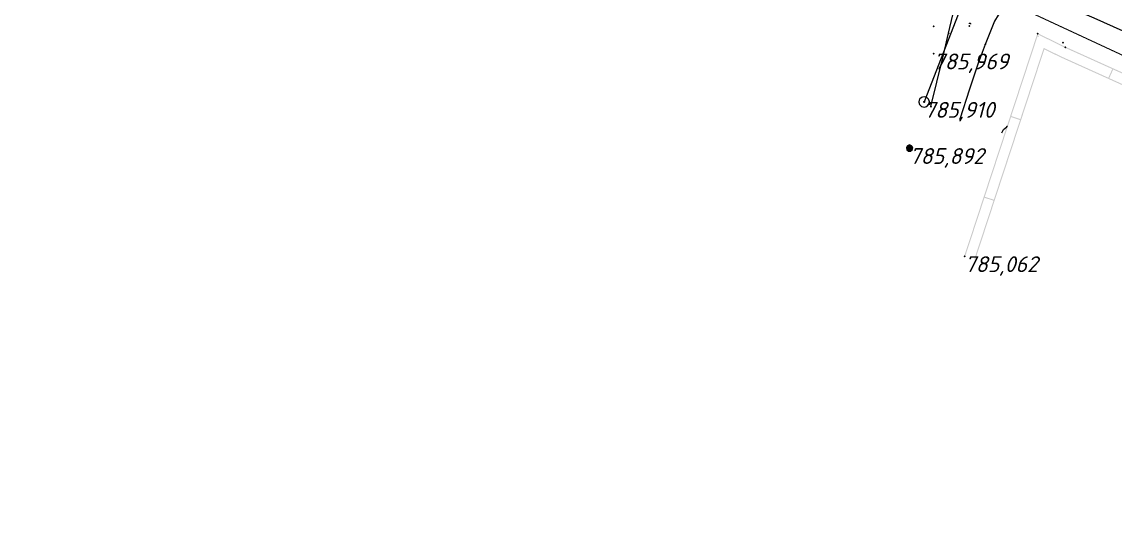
# Model space of a CAD drawing. Header units: metres. Extents: x 629572 to 645168, y 4785785 to 4790166.
# Drawn here: x 634225.1 to 634328.7, y 4788147.8 to 4788195.6 of the extents above; entities that cross this region are included whole.
import ezdxf

# ---------------------------------------------------------------- set-up
doc = ezdxf.new("R2010")
doc.units = ezdxf.units.M
doc.linetypes.add('Сплошная', pattern=[0])
doc.layers.get('0').update_dxf_attribs({"linetype": 'CONTINUOUS'})
for name, color, linetype in [('Горизонтали', 7, 'CONTINUOUS'), ('Дороги с покрытием (край_ бровка)', 7, 'CONTINUOUS'), ('Дороги с покрытием (осевая линия)', 7, 'CONTINUOUS'), ('каб.TNS+', 7, 'CONTINUOUS'), ('Нурсултан', 7, 'CONTINUOUS'), ('Ограды каменные и жб (H более 1м) - по краю', 7, 'CONTINUOUS'), ('Оттяжки для опор', 7, 'CONTINUOUS'), ('Столбы железобетонные', 7, 'CONTINUOUS')]:
    doc.layers.add(name, color=color, linetype=linetype)
doc.layers.add('ЛЭП в.напряж.', color=10, linetype='SIL_KAB_VYSVOLT', lineweight=13)
doc.styles.add('ISOCPEUR', font='isocpeui.ttf')
doc.styles.get("Standard").update_dxf_attribs({"font": 'isocpeui.ttf'})
doc.linetypes.add('SIL_KAB_VYSVOLT', pattern='A,1.5,["<<",Standard,S=1.6,R=0,X=-1.5,Y=-0.8],5,0,1.5,[">>",Standard,S=1.6,R=0,X=-2.14,Y=-0.8],-2,8,-2', length=20)
doc.linetypes.add('TELEFON', pattern='A,8,["o",Standard,S=1,R=0,X=-4.33,Y=-0.34],-2', length=10)

# ---------------------------------------------------------------- blocks, each defined once
blk = doc.blocks.new('26 - 108.1.1 опоры  жб d-1.0')
blk.add_hatch(color=7).paths.add_polyline_path([(0, 0.05), (-0.05, 0), (0, -0.05), (0.05, 0)])
at = {"color": 7, "linetype": 'Continuous', "lineweight": 0, "const_width": 0.1, "flags": 128}
blk.add_lwpolyline([(0, 0.5), (0.19, 0.46), (0.35, 0.35), (0.46, 0.19), (0.5, 0), (0.46, -0.19), (0.35, -0.35), (0.19, -0.46), (0, -0.5), (-0.19, -0.46), (-0.35, -0.35), (-0.46, -0.19), (-0.5, 0), (-0.46, 0.19), (-0.35, 0.35), (-0.19, 0.46), (0, 0.5)], close=True, dxfattribs=at)
at = {"color": 7, "linetype": 'Continuous', "lineweight": 0, "true_color": 0xffffff, "flags": 128}
blk.add_lwpolyline([(0, 0.5), (-0.25, 0.43), (-0.43, 0.25), (-0.5, 0), (-0.43, -0.25), (-0.25, -0.43), (0, -0.5), (0.25, -0.43), (0.43, -0.25), (0.5, 0), (0.43, 0.25), (0.25, 0.43), (0, 0.5)], close=True, dxfattribs=at)
at = {"color": 7, "linetype": 'Continuous', "lineweight": 0, "flags": 128}
for points in [[(0, 0.05), (-0.05, 0), (0, -0.05), (0.05, 0), (0, 0.05)], [(0, 0.05), (0.04, 0.03), (0.04, -0.03), (0, -0.05), (-0.04, -0.03), (-0.04, 0.03), (0, 0.05)]]:
    blk.add_lwpolyline(points, close=True, dxfattribs=at)
at = {"color": 7, "style": 'ISOCPEUR', "flags": 1}
for tag in ['X', 'Высота', 'Отметка(высота) верхнего провода', 'Отметка(высота) нижнего провода', 'Имя объекта CREDO-III', 'Код объекта CREDO-III', 'Отметка', 'Номер', 'Y']:
    blk.add_attdef(tag, (0, 0), '', height=2.5, dxfattribs=at)
blk = doc.blocks.new('20 - 106.1.1 столбы дерев d-0.6')
at = {"true_color": 0xffffff}
blk.add_hatch(color=7, dxfattribs=at).paths.add_polyline_path([(0.3, 0.05), (0.19, 0.23), (0, 0.3), (0, 0.3), (-0.19, 0.23), (-0.3, 0.05), (-0.26, -0.15), (-0.1, -0.28), (0.1, -0.28), (0.26, -0.15)])
at = {"color": 7, "linetype": 'Continuous', "lineweight": 0, "const_width": 0.06, "flags": 128}
blk.add_lwpolyline([(0, 0.3), (0.14, 0.27), (0.25, 0.17), (0.3, 0.04), (0.28, -0.11), (0.2, -0.22), (0.07, -0.29), (-0.07, -0.29), (-0.2, -0.22), (-0.28, -0.11), (-0.3, 0.04), (-0.25, 0.17), (-0.14, 0.27), (0, 0.3)], close=True, dxfattribs=at)
at = {"color": 7, "linetype": 'Continuous', "lineweight": 0, "true_color": 0xffffff, "flags": 128}
blk.add_lwpolyline([(0, 0.3), (-0.19, 0.23), (-0.3, 0.05), (-0.26, -0.15), (-0.1, -0.28), (0.1, -0.28), (0.26, -0.15), (0.3, 0.05), (0.19, 0.23), (0, 0.3)], close=True, dxfattribs=at)
at = {"color": 7, "style": 'ISOCPEUR', "flags": 1}
for tag in ['X', 'Высота', 'Имя объекта CREDO-III', 'Код объекта CREDO-III', 'Отметка', 'Номер', 'Y']:
    blk.add_attdef(tag, (0, 0), '', height=2.5, dxfattribs=at)

msp = doc.modelspace()

# ---------------------------------------------------------------- hatches: boundary and pattern name
at = {"layer": 'Дороги с покрытием (осевая линия)'}
msp.add_hatch(color=7, dxfattribs=at).paths.add_polyline_path([(634314.777, 4788195.425), (634314.786, 4788195.423), (634314.796, 4788195.42), (634314.797, 4788195.42), (634315.061, 4788195.349), (634315.061, 4788195.349), (634315.071, 4788195.346), (634315.088, 4788195.409), (634315.078, 4788195.412), (634315.088, 4788195.409), (634315.086, 4788195.418), (634315.024, 4788195.502), (634315.009, 4788195.523), (634315.007, 4788195.525), (634315.006, 4788195.527), (634315.001, 4788195.527), (634315.001, 4788195.525), (634315.001, 4788195.517), (634315.001, 4788195.527), (634314.871, 4788195.532), (634314.871, 4788195.522), (634314.863, 4788195.528), (634314.778, 4788195.43), (634314.775, 4788195.426)])
at = {"layer": 'Ограды каменные и жб (H более 1м) - по краю'}
for points in [[(634320.589, 4788192.234), (634319.698, 4788189.52), (634318.753, 4788186.642), (634318.801, 4788186.627), (634318.753, 4788186.642), (634318.738, 4788186.595), (634318.785, 4788186.579), (634319.735, 4788186.267), (634319.783, 4788186.252), (634319.799, 4788186.299), (634320.743, 4788189.177), (634321.634, 4788191.891), (634321.993, 4788192.985), (634321.959, 4788193.066), (634321.934, 4788193.125), (634321.539, 4788191.922), (634320.648, 4788189.208), (634319.719, 4788186.378), (634318.864, 4788186.659), (634319.793, 4788189.489), (634320.684, 4788192.203), (634321.344, 4788194.212), (634321.249, 4788194.243)], [(634321.375, 4788194.307), (634321.402, 4788194.389), (634321.399, 4788194.395), (634321.389, 4788194.42), (634321.372, 4788194.459), (634321.397, 4788194.4), (634321.4, 4788194.392), (634321.402, 4788194.389), (634323.896, 4788193.166), (634323.949, 4788193.14), (634323.95, 4788193.14), (634323.95, 4788193.139), (634326.499, 4788191.988), (634328.427, 4788191.117), (634328.468, 4788191.208), (634326.541, 4788192.079), (634323.992, 4788193.23), (634323.94, 4788193.256), (634321.394, 4788194.504), (634321.342, 4788194.529), (634321.324, 4788194.475), (634321.264, 4788194.291), (634321.249, 4788194.243), (634321.296, 4788194.228), (634321.497, 4788194.162), (634321.487, 4788194.185), (634321.446, 4788194.284)], [(634323.5, 4788192.358), (634321.934, 4788193.125), (634321.967, 4788193.048), (634321.969, 4788193.042), (634321.993, 4788192.985), (634323.456, 4788192.268), (634323.509, 4788192.242), (634323.524, 4788192.235), (634323.539, 4788192.228), (634326.088, 4788191.077), (634328.015, 4788190.206), (634328.056, 4788190.297), (634326.129, 4788191.168), (634323.58, 4788192.319), (634323.566, 4788192.325), (634323.553, 4788192.332)], [(634333.877, 4788188.765), (634331.274, 4788189.94), (634328.514, 4788191.188), (634328.468, 4788191.208), (634328.447, 4788191.163), (634328.036, 4788190.251), (634328.015, 4788190.206), (634328.061, 4788190.185), (634330.821, 4788188.938), (634333.424, 4788187.762), (634335.351, 4788186.891), (634335.392, 4788186.982), (634333.465, 4788187.853), (634330.862, 4788189.029), (634328.147, 4788190.256), (634328.518, 4788191.076), (634331.233, 4788189.849), (634333.835, 4788188.673), (634335.763, 4788187.803), (634335.804, 4788187.894)], [(634318.078, 4788184.585), (634317.187, 4788181.872), (634316.243, 4788178.994), (634316.227, 4788178.946), (634316.275, 4788178.931), (634316.29, 4788178.978), (634316.275, 4788178.931), (634317.225, 4788178.619), (634317.272, 4788178.603), (634317.288, 4788178.651), (634317.24, 4788178.666), (634317.288, 4788178.651), (634318.233, 4788181.529), (634319.123, 4788184.242), (634319.783, 4788186.252), (634319.688, 4788186.283), (634319.028, 4788184.273), (634318.138, 4788181.56), (634317.208, 4788178.729), (634316.353, 4788179.01), (634317.282, 4788181.841), (634318.173, 4788184.554), (634318.833, 4788186.564), (634318.738, 4788186.595)], [(634315.568, 4788176.937), (634314.677, 4788174.223), (634314.4, 4788173.382), (634314.428, 4788173.372), (634314.496, 4788173.35), (634314.772, 4788174.192), (634315.663, 4788176.906), (634316.322, 4788178.915), (634316.227, 4788178.946)], [(634316.518, 4788176.625), (634315.627, 4788173.911), (634315.351, 4788173.07), (634315.378, 4788173.061), (634315.446, 4788173.039), (634315.722, 4788173.88), (634316.613, 4788176.594), (634317.272, 4788178.603), (634317.177, 4788178.634)]]:
    msp.add_hatch(color=7, dxfattribs=at).paths.add_polyline_path(points)

# ---------------------------------------------------------------- linework, layer by layer
at = {"layer": 'Горизонтали', "color": 34, "linetype": 'Сплошная', "lineweight": 0, "true_color": 0xa55200, "elevation": 785.5, "flags": 128}
msp.add_lwpolyline([(634317.969, 4788185.073), (634317.988, 4788185.121), (634318.053, 4788185.254), (634318.136, 4788185.372), (634318.431, 4788185.651), (634318.447, 4788185.665), (634318.479, 4788185.691), (634318.491, 4788185.702), (634318.497, 4788185.706), (634318.5, 4788185.708)], dxfattribs=at)
at = {"layer": 'Дороги с покрытием (край_ бровка)', "color": 251, "linetype": 'Сплошная', "lineweight": 0, "true_color": 0x636466, "flags": 128}
for points in [[(634311.245, 4788187.552), (634311.806, 4788189.874), (634312.365, 4788192.196), (634312.919, 4788194.52), (634313.742, 4788198.043), (634314.115, 4788199.641), (634315.995, 4788207.665), (634316.962, 4788211.731), (634317.653, 4788214.558), (634318.244, 4788216.824), (634319.027, 4788219.647), (634319.469, 4788221.205), (634320.458, 4788224.721), (634321.141, 4788227.306), (634321.646, 4788229.438), (634322.124, 4788231.764), (634322.628, 4788234.486), (634323.073, 4788237.113), (634323.452, 4788239.568), (634323.723, 4788241.587), (634323.802, 4788242.327), (634323.841, 4788242.861), (634323.848, 4788243.307), (634323.831, 4788243.763), (634323.789, 4788244.228), (634323.723, 4788244.697), (634323.636, 4788245.158), (634323.527, 4788245.617), (634323.397, 4788246.071), (634323.247, 4788246.516), (634323.076, 4788246.953), (634322.887, 4788247.375), (634322.681, 4788247.778), (634322.46, 4788248.16), (634322.219, 4788248.524), (634321.928, 4788248.91), (634321.588, 4788249.321), (634321.196, 4788249.759), (634320.407, 4788250.569), (634319.425, 4788251.502), (634317.401, 4788253.318), (634317.401, 4788253.318)], [(634391.322, 4788155.938), (634391.771, 4788158.304), (634391.966, 4788159.442), (634392.097, 4788160.345), (634392.176, 4788161.164), (634392.176, 4788161.733), (634392.144, 4788161.967), (634392.087, 4788162.208), (634392.008, 4788162.453), (634391.906, 4788162.701), (634391.653, 4788163.168), (634391.336, 4788163.607), (634390.97, 4788163.996), (634390.576, 4788164.313), (634389.72, 4788164.833), (634388.018, 4788165.812), (634383.363, 4788168.413), (634380.8, 4788169.812), (634378.672, 4788170.948), (634376.575, 4788172.03), (634373.822, 4788173.417), (634368.535, 4788176.038), (634368.346, 4788176.132), (634363.798, 4788178.39), (634360.243, 4788180.21), (634359.644, 4788180.52), (634356.693, 4788182.039), (634354.801, 4788182.995), (634353.121, 4788183.822), (634348.933, 4788185.818), (634344.025, 4788188.107), (634339.102, 4788190.363), (634333.132, 4788193.065), (634326.701, 4788195.937), (634324.198, 4788197.022), (634322.942, 4788197.524), (634322.593, 4788197.625), (634322.218, 4788197.705), (634321.825, 4788197.763), (634321.419, 4788197.797), (634321.012, 4788197.807), (634320.607, 4788197.793), (634320.211, 4788197.755), (634319.83, 4788197.695), (634319.451, 4788197.609), (634319.102, 4788197.499), (634318.787, 4788197.368), (634318.509, 4788197.217), (634318.268, 4788197.041), (634318.038, 4788196.821), (634317.818, 4788196.554), (634317.605, 4788196.239), (634317.284, 4788195.644), (634316.948, 4788194.871), (634316.701, 4788194.236), (634316.394, 4788193.457), (634316.101, 4788192.703), (634315.734, 4788191.673), (634314.908, 4788189.198), (634313.999, 4788186.376)]]:
    msp.add_lwpolyline(points, dxfattribs=at)
at = {"layer": 'каб.TNS+', "color": 3, "linetype": 'TELEFON', "lineweight": 13, "true_color": 0x00e600, "const_width": 0.1, "flags": 128}
msp.add_lwpolyline([(633230.144, 4788389.592), (633344.729, 4788403.854), (633409.357, 4788391.818), (633420.009, 4788387.98), (633437.054, 4788383.297), (633526.334, 4788366.901), (633634.565, 4788348.248), (633710.126, 4788332.171), (634104.681, 4788238.498), (634261.231, 4788230.403), (634311.884, 4788200.571), (634417.542, 4788151.457), (634579.568, 4788156.544), (634633.9, 4788158.034), (634644.582, 4788158.401), (634694.097, 4788152.282), (634733.066, 4788146.767), (634775.286, 4788140.461), (634799.265, 4788136.502), (635093.223, 4788078.935), (635226.392, 4788062.853), (635399.922, 4788029.549), (635484.356, 4788023.579), (635569.309, 4788012.235), (635621.709, 4788004.851), (635666.94, 4787992.952), (635740.027, 4787980.176), (635779.914, 4787970.332), (635826.581, 4787957.347), (635853.488, 4787947.661), (635872.702, 4787940.068), (635991.537, 4787886.465), (636187.111, 4787806.711), (636209.235, 4787765.084), (636377.357, 4787726.52), (636432.925, 4787741.365), (636490.651, 4787769.031), (636568.713, 4787804.041), (636646.25, 4787818.683), (636712.558, 4787826.654), (636770.215, 4787836.87), (636964.065, 4787865.88), (637090.976, 4787866.86), (637407.809, 4787914.614), (637650.17, 4787988.245), (637701.732, 4787996.925), (637736.588, 4788004.318), (637781.106, 4788015.857), (637823.812, 4788025.287), (637840.147, 4788027.841), (637887.457, 4788037.971), (637924.534, 4788044.77), (637950.054, 4788039.488), (637995.293, 4788042.79), (638160.082, 4788128.557), (638321.49, 4788202.495), (638407.595, 4788245.637), (638451.902, 4788258.85), (638484.142, 4788264.993), (638492.947, 4788261.65)], dxfattribs=at)
at = {"layer": 'ЛЭП в.напряж.', "lineweight": 13}
msp.add_lwpolyline([(634358.438, 4788339.335), (634355.692, 4788290.529), (634326.586, 4788229.124), (634310.6, 4788187.999)], dxfattribs=at)
at = {"layer": 'Нурсултан', "color": 7}
for p in [(634311.493, 4788195.154, -0.682), (634314.879, 4788195.191, -0.819), (634312.919, 4788194.52, -0.781), (634321.372, 4788194.459, -0.864), (634316.394, 4788193.457, -0.766), (634323.769, 4788193.609, -0.875), (634323.971, 4788193.185, -0.883), (634311.504, 4788192.59, -0.708), (634310.6, 4788187.999, -0.767), (634311.245, 4788187.552, -0.842), (634313.999, 4788186.376, -0.817), (634309.222, 4788183.618, -0.785), (634314.448, 4788173.366, -1.615)]:
    msp.add_point(p, dxfattribs=at)

# ---------------------------------------------------------------- block references
at = {"layer": 'Оттяжки для опор', "color": 7, "linetype": 'Continuous'}
msp.add_blockref('20 - 106.1.1 столбы дерев d-0.6', (634309.222, 4788183.618), dxfattribs=at)
at = {"layer": 'Столбы железобетонные', "color": 7, "linetype": 'Continuous'}
msp.add_blockref('26 - 108.1.1 опоры  жб d-1.0', (634310.6, 4788187.999), dxfattribs=at)

# ---------------------------------------------------------------- texts
at = {"layer": 'Нурсултан', "color": 251, "char_height": 1.5, "attachment_point": 1, "style": 'ISOCPEUR'}
for s, insert in [('785,969', (634311.504, 4788192.59, -0.708)), ('785,910', (634310.6, 4788187.999, -0.767)), ('785,892', (634309.222, 4788183.618, -0.785)), ('785,062', (634314.448, 4788173.366, -1.615))]:
    msp.add_mtext(s, dxfattribs=dict(at, insert=insert))

doc.saveas('drawing.dxf')
